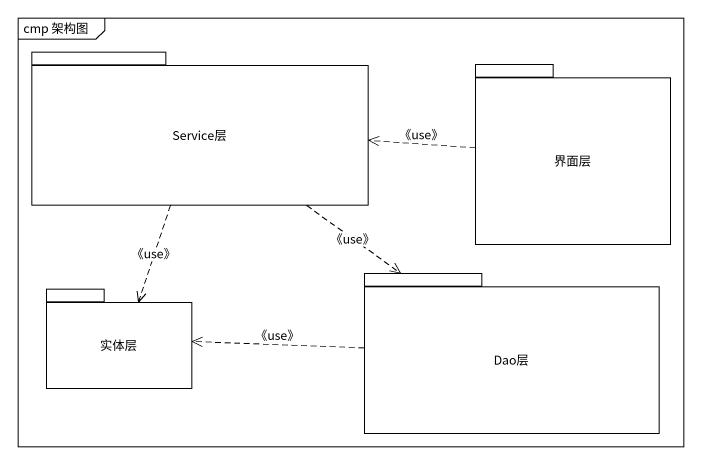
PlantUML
@startuml
mainframe cmp 架构图
package Service层 {
}
package 界面层 {
}
package 实体层 {
}
package Dao层 {
}
Service层 ..> 实体层 : 《use》
Service层 ..> Dao层 : 《use》
界面层 .left.> Service层 : 《use》
Dao层 .left.> 实体层 : 《use》
@enduml
